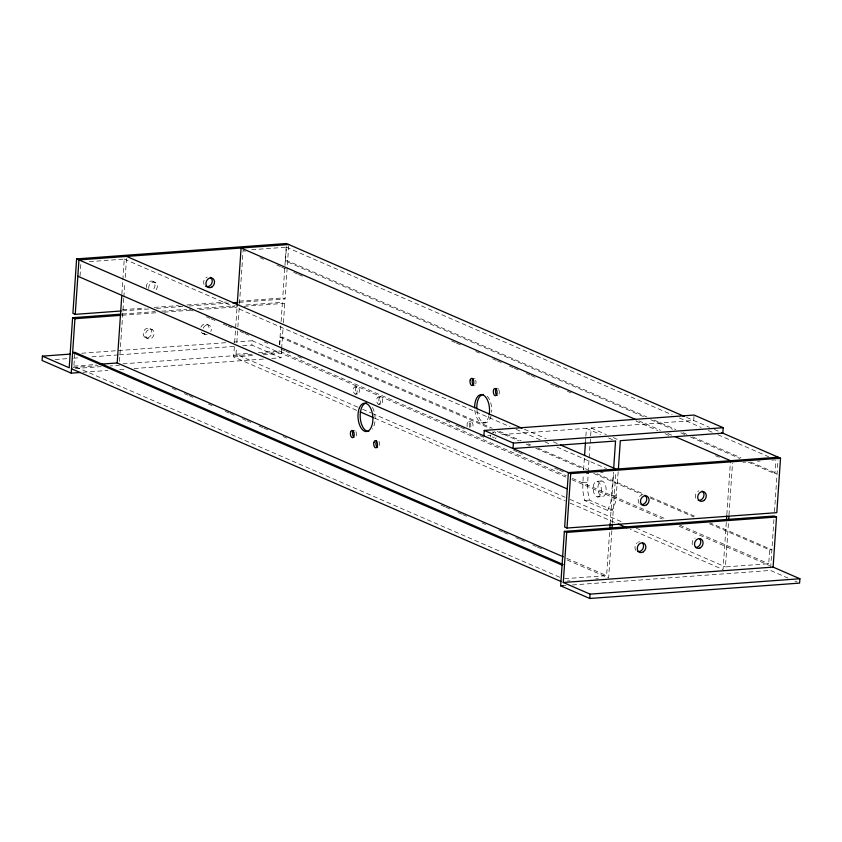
<?xml version="1.0" encoding="UTF-8"?>
<svg xmlns="http://www.w3.org/2000/svg" width="842" height="842" viewBox="0 0 842 842"><rect width="100%" height="100%" fill="white"/><g stroke="black" fill="none" stroke-linecap="round" stroke-linejoin="round"><path stroke-width="0.63" stroke-dasharray="4.21 3.16" d="M559.698 577.233L73.896 366.133L74.749 353.556M80.032 276.081L80.885 263.514M121.879 294.132L122.774 281.154M122.858 279.849L124.269 259.083L87.536 261.778M123.774 298.394L119.217 365.302L110.197 365.954M123.869 297.079L124.848 282.649M125.205 277.407L126.553 257.726M356.619 410.338L233.666 356.903L234.56 343.789M234.644 342.473L237.149 305.741M357.776 407.149L236.023 354.24L236.465 347.746M236.823 342.557L237.791 328.275M237.886 326.97L239.391 304.899M239.475 303.604L243.106 250.369L246.727 251.937M281.607 349.64L281.049 357.766L251.916 345.104L252.211 340.747L233.855 342.094M261.967 353.651L279.018 352.398L279.197 349.83M279.544 344.694L281.028 322.854M281.123 321.57L282.428 302.31L243.096 305.193M288.69 245.78L285.059 298.963L282.733 297.952L286.438 243.517M279.755 344.778L280.27 337.242L282.459 337.074L492.212 428.22M643.488 416.601L285.459 261.02L286.406 247.19L250.979 249.79M281.67 348.693L283.08 327.948M283.438 322.77L284.764 303.32L282.428 302.31M618.196 471.783L615.628 501.937L612.418 510.105L607.65 510.462L584.653 500.464L582.717 490.065L583.232 475.025M583.59 469.836L584.38 458.174M585.443 442.618L585.8 437.43M585.885 436.135L586.411 428.357L499.464 434.735M612.418 510.105L589.432 500.116L587.484 489.707L588.095 473.372M588.179 472.078L589.063 459.122M589.147 457.827L591.179 428.01L693.703 420.495L694.082 415.043M607.65 510.462L610.86 502.285L613.429 472.13M564.624 578.707L606.608 575.633L609.713 530.186M610.155 523.692L613.607 473.057M611.85 530.744L608.64 577.98L566.445 559.646M612.387 522.882L615.881 471.72M726.299 522.356L723.078 569.581L630.258 529.25M726.835 514.483L730.509 460.7M709.417 523.724L769.683 549.921L768.746 563.74L725.446 566.919L728.541 521.472M728.983 514.978L732.529 463.047M750.559 462.016L777.082 473.541L774.882 473.699L775.829 459.869M770.651 567.855L774.009 518.598M774.482 511.641L778.019 459.721M285.459 261.02L287.659 260.862L646.888 416.958M122.743 309.688L145.035 308.046M154.212 307.383L177.82 305.646L180.146 306.656M186.998 304.972L226.34 302.089M239.454 301.131L282.733 297.952M122.448 310.887L148.676 308.972M156.549 308.393L182.777 306.467M189.334 305.983L228.666 303.099M239.16 302.331L285.059 298.963M122.448 314.045L155.233 311.635M161.79 311.161L186.703 309.33M197.196 308.561L235.223 305.772M122.153 315.245L157.559 312.645M164.116 312.172L190.345 310.245M199.522 309.572L237.549 306.783M244.106 306.299L284.764 303.32M81.737 353.251L225.993 342.673M55.214 359.523L68.328 358.566M73.57 358.187L78.822 357.797M91.936 356.84L118.164 354.914M119.469 354.819L236.181 346.262M242.738 345.778L251.916 345.104M73.896 366.133L96.199 364.491M236.023 354.24L250.463 353.187M258.336 352.609L279.323 351.061L566.224 475.741M73.128 367.491L98.051 365.67M122.964 363.839L252.789 354.324M75.391 368.512L101.177 366.617M233.666 356.903L255.568 355.303M263.304 354.735L281.344 353.408L565.835 477.035M83.032 372.28L107.955 370.459M119.753 369.596L126.311 369.112M134.173 368.533L265.314 358.924M271.871 358.439L281.049 357.766M355.071 386.878L357.261 386.72M355.482 394.151A3.642 1.895 85.8 0 0 356.819 388.678A3.642 1.895 85.8 0 0 353.524 388.72A3.642 1.895 85.8 0 0 355.482 394.151L357.671 393.982A3.642 1.895 85.8 0 0 359.008 388.52A3.642 1.895 85.8 0 0 355.724 388.562A3.642 1.895 85.8 0 0 357.671 393.982M378.49 397.014L380.679 396.856M378.679 404.276A3.642 1.895 85.8 0 0 380.184 398.992A3.642 1.895 85.8 0 0 376.879 398.666A3.642 1.895 85.8 0 0 378.679 404.276L380.868 404.107A3.642 1.895 85.8 0 0 382.373 398.834A3.642 1.895 85.8 0 0 379.079 398.508A3.642 1.895 85.8 0 0 380.868 404.107M468.636 421.895L470.836 421.726M482.898 423L485.097 422.842M487.781 435.588L490.381 435.398M586.137 473.783L588.769 473.583M600.578 472.72L603.198 472.53M743.023 462.279L745.644 462.079M757.453 461.216L760.084 461.027M771.893 460.153L774.514 459.964M597.094 481.319L601.862 480.971M582.706 482.803L587.474 482.455M611.839 495.464L616.607 495.107M597.452 496.938A7.841 4.084 85.8 0 0 600.735 485.613A7.841 4.084 85.8 0 0 593.621 484.834A7.841 4.084 85.8 0 0 597.452 496.938L602.219 496.591A7.841 4.084 85.8 0 0 605.503 485.266A7.841 4.084 85.8 0 0 598.388 484.476A7.841 4.084 85.8 0 0 602.219 496.591M584.653 500.464L589.432 500.116M769.683 549.921L771.882 549.752L710.406 523.04M567.392 581.001L569.971 580.812M595.747 578.917L598.325 578.728M563.277 585.632L565.898 585.443M572.455 584.958L770.472 570.444L787.954 578.044M686.577 417.39L709.48 427.347M714.3 429.441L719.342 431.63M286.406 247.19L672.158 414.822M679.389 417.958L701.091 427.389M708.322 430.536L713.142 432.63M717.963 434.725L768.599 456.722M654.118 420.105L675.821 429.536M683.051 432.672L687.872 434.777M692.692 436.872L740.918 457.816M650.719 419.737L672.421 429.167M680.862 432.841L685.683 434.935M690.503 437.03L739.929 458.511M748.359 462.174L774.882 473.699M638.889 420.884L660.591 430.315M667.822 433.462L672.642 435.556M259.989 257.694L263.599 259.273M276.86 265.03L280.481 266.609M281.681 267.125L287.711 269.745M293.742 272.366L297.352 273.934M298.563 274.46L304.583 277.081M451.649 340.989L455.269 342.557M456.48 343.083L462.5 345.704M475.762 351.461L479.382 353.04M492.644 358.797L496.254 360.376M497.464 360.892L503.484 363.512M509.515 366.133L513.136 367.701M514.336 368.228L520.367 370.848M526.397 373.469L530.007 375.037M531.218 375.564L537.238 378.184M550.5 383.941L554.12 385.52M555.32 386.036L561.351 388.657M567.382 391.277L570.992 392.846M636.089 421.137L657.791 430.567M665.022 433.714L669.843 435.809M715.647 455.711L719.268 457.28M591.179 428.01L606.335 434.588M613.323 437.63L619.154 440.166M586.411 428.357L600.399 434.44M608.556 437.977L615.544 441.019M524.44 429.283L546.142 438.714M553.373 441.85L558.193 443.945M124.269 259.083L510.02 426.705M516.051 429.325L540.164 439.808M544.984 441.903L549.805 443.997M557.036 447.134L606.461 468.615M499.443 431.367L521.145 440.798M528.376 443.945L530.786 444.986M538.017 448.133L587.442 469.604M597.083 473.793L644.098 494.233M650.129 496.843L695.934 516.756M153.128 281.565L155.454 282.575M280.27 337.242L490.023 428.389M497.254 431.525L518.946 440.955M526.187 444.102L529.797 445.671M535.828 448.291L584.043 469.247M593.694 473.436L643.109 494.917M650.35 498.054L693.745 516.914M189.471 309.403L193.081 310.972M206.343 316.729L209.963 318.308M211.163 318.823L217.194 321.444M223.225 324.065L226.835 325.633M228.045 326.159L234.065 328.78M240.096 331.401L243.717 332.969M244.917 333.495L250.948 336.116M264.209 341.873L267.819 343.452M281.081 349.209L284.701 350.777M285.901 351.303L291.932 353.924M297.963 356.545L301.573 358.113M446.228 420.979L449.849 422.547M455.88 425.168L459.49 426.736M460.7 427.262L466.721 429.883M479.982 435.64L483.603 437.219M513.736 450.312L517.356 451.88M518.556 452.407L524.587 455.027M537.849 460.784L541.459 462.363M554.72 468.12L558.341 469.689M559.541 470.215L565.571 472.836M572.255 478.361L665.075 518.693M679.536 524.976L768.746 563.74M252.211 340.747L279.018 352.398M571.865 479.656L662.275 518.946M679.157 526.271L769.567 565.561M200.891 327.17A5.041 4.147 -66.5 0 1 206.7 324.181L209.037 325.191A5.041 4.147 -66.5 0 1 210.858 331.464M794.943 581.075L797.269 582.085M202.712 333.443L205.048 334.453M362.597 409.244L371.038 412.906M372.248 413.433L565.119 497.254M569.939 499.348L621.775 521.872M636.236 528.155L725.446 566.919M374.701 418.19L565.161 500.958M569.992 503.053L615.797 522.966M149.918 328.601A5.041 4.147 -66.5 0 1 149.339 337.095A5.041 4.147 -66.5 0 1 143.193 333.316A5.041 4.147 -66.5 0 1 149.918 328.601L152.255 329.622A5.041 4.147 -66.5 0 1 151.676 338.105A5.041 4.147 -66.5 0 1 145.529 334.337A5.041 4.147 -66.5 0 1 152.255 329.622M145.056 337.41L147.382 338.421M566.834 558.341L606.608 575.633M172.252 388.351L178.283 390.962M184.314 393.582L187.924 395.161M189.134 395.677L195.155 398.298M208.416 404.065L212.037 405.633M225.298 411.391L228.908 412.969M230.119 413.496L236.149 416.106M242.17 418.727L245.79 420.305M246.99 420.821L253.021 423.442M259.052 426.063L262.662 427.631M263.872 428.157L269.903 430.778M283.154 436.535L286.775 438.114M441.071 505.158L444.692 506.737M445.902 507.263L451.922 509.873M457.953 512.494L461.563 514.073M462.774 514.588L468.805 517.209M482.066 522.977L485.676 524.545M498.938 530.302L502.558 531.881M503.758 532.407L509.789 535.017M515.809 537.638L519.43 539.217M520.64 539.733L526.66 542.353M532.691 544.974L536.312 546.542M537.512 547.068L543.543 549.689M635.963 550.384A5.041 4.147 -66.5 0 1 637.383 542.616M638.447 542.048A5.041 4.147 -66.5 0 1 639.573 541.795M692.356 544.616A5.041 4.147 -66.5 0 1 695.176 538.07M695.766 498.148A5.041 4.147 -66.5 0 1 698.913 490.802M639.173 503.348A5.041 4.147 -66.5 0 1 641.657 495.012M203.227 328.191A5.041 4.147 -66.5 0 1 209.037 325.191M207.216 334.653A5.041 4.147 -66.5 0 1 203.406 333.011M206.7 324.181A5.041 4.147 -66.5 0 1 208.521 330.443M204.89 333.642A5.041 4.147 -66.5 0 1 201.07 332.001M204.017 284.459A5.041 4.147 -66.5 0 1 207.164 277.113M146.455 287.543A5.041 4.147 -66.5 0 1 149.539 281.47A5.041 4.147 -66.5 0 1 154.728 283.617A5.041 4.147 -66.5 0 1 152.549 290.058M148.792 288.553A5.041 4.147 -66.5 0 1 151.865 282.48A5.041 4.147 -66.5 0 1 157.054 284.628A5.041 4.147 -66.5 0 1 154.875 291.069M372.511 407.444A14.23 7.41 85.8 0 1 372.353 429.052M354.556 430.304A3.642 1.895 85.8 0 1 355.05 430.557M355.892 431.704A3.642 1.895 85.8 0 1 355.808 436.798M378.963 441.387A3.642 1.895 85.8 0 1 378.974 447.123M488.918 415.801A14.23 7.41 85.8 0 1 480.95 422.547A14.23 7.41 85.8 0 1 474.667 408.917M467.205 426.662A3.642 1.895 85.8 0 1 469.131 421.958A3.642 1.895 85.8 0 1 470.499 427.925M490.56 436.998A3.642 1.895 85.8 0 1 490.349 435.125M492.328 432.051A3.642 1.895 85.8 0 1 493.275 432.788M494.075 437.072A3.642 1.895 85.8 0 1 493.865 437.893M491.107 415.643A14.23 7.41 85.8 0 1 483.466 422.526A14.23 7.41 85.8 0 1 476.961 409.991M487.276 396.287A14.23 7.41 85.8 0 1 491.654 412.201M497.654 388.394A3.642 1.895 85.8 0 1 498.569 389.278M498.927 390.004A3.642 1.895 85.8 0 1 498.938 394.414M493.044 437.661A3.642 1.895 85.8 0 1 492.749 436.83M493.149 432.577A3.642 1.895 85.8 0 1 495.854 433.304M496.054 437.724A3.642 1.895 85.8 0 1 495.328 438.85M469.657 427.357A3.642 1.895 85.8 0 1 469.931 422.326A3.642 1.895 85.8 0 1 472.615 423.347A3.642 1.895 85.8 0 1 472.351 428.389M474.53 378.363A3.642 1.895 85.8 0 1 474.993 378.774M475.719 380.184A3.642 1.895 85.8 0 1 475.793 383.815M475.13 385.057A3.642 1.895 85.8 0 1 474.678 385.362"/><path stroke-width="1.26" d="M69.939 354.114L42.395 356.134L42.1 360.492L71.233 373.153L80.411 372.48M121.132 314.14L72.612 317.697L69.202 367.786L42.395 356.134M684.167 416.348L286.438 243.517L76.622 258.894L72.907 313.34L75.243 314.35L121.143 310.982M71.233 373.153L74.949 318.708L72.612 317.697M75.243 314.35L78.948 259.915L288.774 244.527M563.214 556.773L117.196 362.955L121.795 295.437M237.149 305.741L241.086 248.022L636.478 419.842M483.887 435.872L484.255 430.43L694.082 415.043L723.215 427.704L722.836 433.146L620.312 440.671L618.375 469.183M484.255 430.43L513.388 443.092L513.02 448.533L615.544 441.019L613.692 468.236M560.656 585.832L564.361 531.386L774.187 515.999L776.513 517.009L773.103 567.098L799.9 578.749L799.605 583.106L589.789 598.483L560.656 585.832L563.277 585.632M799.9 578.749L590.084 594.136L563.277 582.485L566.698 532.397L564.361 531.386M721.531 432.588L780.523 458.216L776.808 512.662L566.992 528.039L570.708 473.604L76.622 258.894M584.558 455.575L585.443 442.618M589.789 598.483L590.084 594.136M609.797 528.892L610.155 523.692M612.029 528.123L612.302 524.187M726.478 519.735L726.751 515.799M728.635 520.177L728.898 516.283M232.602 302.815L237.854 302.425M74.949 318.708L120.838 315.34M100.135 364.207L117.196 362.955M513.388 443.092L723.215 427.704M778.187 457.206L568.371 472.594L564.656 527.029L566.992 528.039M570.708 473.604L780.523 458.216M566.698 532.397L776.513 517.009M563.277 582.485L773.103 567.098M675.052 436.609L730.509 460.7M126.637 256.41L522.029 428.231M560.604 444.997L616.06 469.089M77.843 276.239L567.255 488.918M360.239 411.906L373.501 417.674M618.207 524.008L626.648 527.681M563.056 564.456L74.833 352.303L72.644 352.461L562.067 565.14M71.528 368.796L560.951 581.475M642.509 543.006A5.041 4.147 -66.5 0 1 642.783 548.879A5.041 4.147 -66.5 0 1 637.804 551.51M699.376 538.459A5.041 4.147 -66.5 0 1 700.27 544.143A5.041 4.147 -66.5 0 1 695.524 547.395M702.133 491.086A5.041 4.147 -66.5 0 1 703.491 497.085A5.041 4.147 -66.5 0 1 698.197 500.274M644.877 495.254A5.041 4.147 -66.5 0 1 646.277 501.243A5.041 4.147 -66.5 0 1 641.015 504.474M210.384 277.386A5.041 4.147 -66.5 0 1 211.447 283.986A5.041 4.147 -66.5 0 1 205.448 286.154M368.828 431.367A14.23 7.41 85.8 0 1 360.271 418.021A14.23 7.41 85.8 0 1 366.449 403.023M353.945 437.261A3.642 1.895 85.8 0 1 352.598 433.904A3.642 1.895 85.8 0 1 353.598 430.546M377.563 447.576A3.642 1.895 85.8 0 1 375.964 444.629A3.642 1.895 85.8 0 1 376.637 440.955M474.625 407.686A14.23 7.41 85.8 0 1 483.213 395.056A14.23 7.41 85.8 0 1 489.149 414.696M476.867 408.759A14.23 7.41 85.8 0 1 483.455 394.445M497.169 395.466A3.642 1.895 85.8 0 1 495.528 392.046A3.642 1.895 85.8 0 1 496.675 388.457M473.688 385.247A3.642 1.895 85.8 0 1 472.225 382.047A3.642 1.895 85.8 0 1 473.088 378.542M643.425 551.794A5.041 4.147 -66.5 0 0 644.004 543.311A5.041 4.147 -66.5 0 0 637.278 548.026A5.041 4.147 -66.5 0 0 643.425 551.794M700.081 547.942A5.041 4.147 -66.5 0 0 701.702 539.469A5.041 4.147 -66.5 0 0 694.587 543.132A5.041 4.147 -66.5 0 0 700.081 547.942M703.817 500.58A5.041 4.147 -66.5 0 0 704.459 492.096A5.041 4.147 -66.5 0 0 697.713 496.748A5.041 4.147 -66.5 0 0 703.817 500.58M646.635 504.758A5.041 4.147 -66.5 0 0 647.214 496.275A5.041 4.147 -66.5 0 0 640.478 500.99A5.041 4.147 -66.5 0 0 646.635 504.758M212.068 286.89A5.041 4.147 -66.5 0 0 212.71 278.407A5.041 4.147 -66.5 0 0 205.953 283.059A5.041 4.147 -66.5 0 0 212.068 286.89M359.397 407.917A14.23 7.41 85.8 0 0 364.691 431.262A14.23 7.41 85.8 0 0 372.248 412.885A14.23 7.41 85.8 0 0 359.397 407.917M373.848 442.482A3.642 1.895 85.8 0 0 375.869 447.828A3.642 1.895 85.8 0 0 377.121 442.271A3.642 1.895 85.8 0 0 373.848 442.482M350.682 431.851A3.642 1.895 85.8 0 0 352.251 437.672A3.642 1.895 85.8 0 0 353.987 432.683A3.642 1.895 85.8 0 0 350.682 431.851M470.225 379.952A3.642 1.895 85.8 0 0 471.994 385.583A3.642 1.895 85.8 0 0 473.53 380.352A3.642 1.895 85.8 0 0 470.225 379.952M493.454 390.383A3.642 1.895 85.8 0 0 495.475 395.719A3.642 1.895 85.8 0 0 496.727 390.172A3.642 1.895 85.8 0 0 493.454 390.383"/></g></svg>
